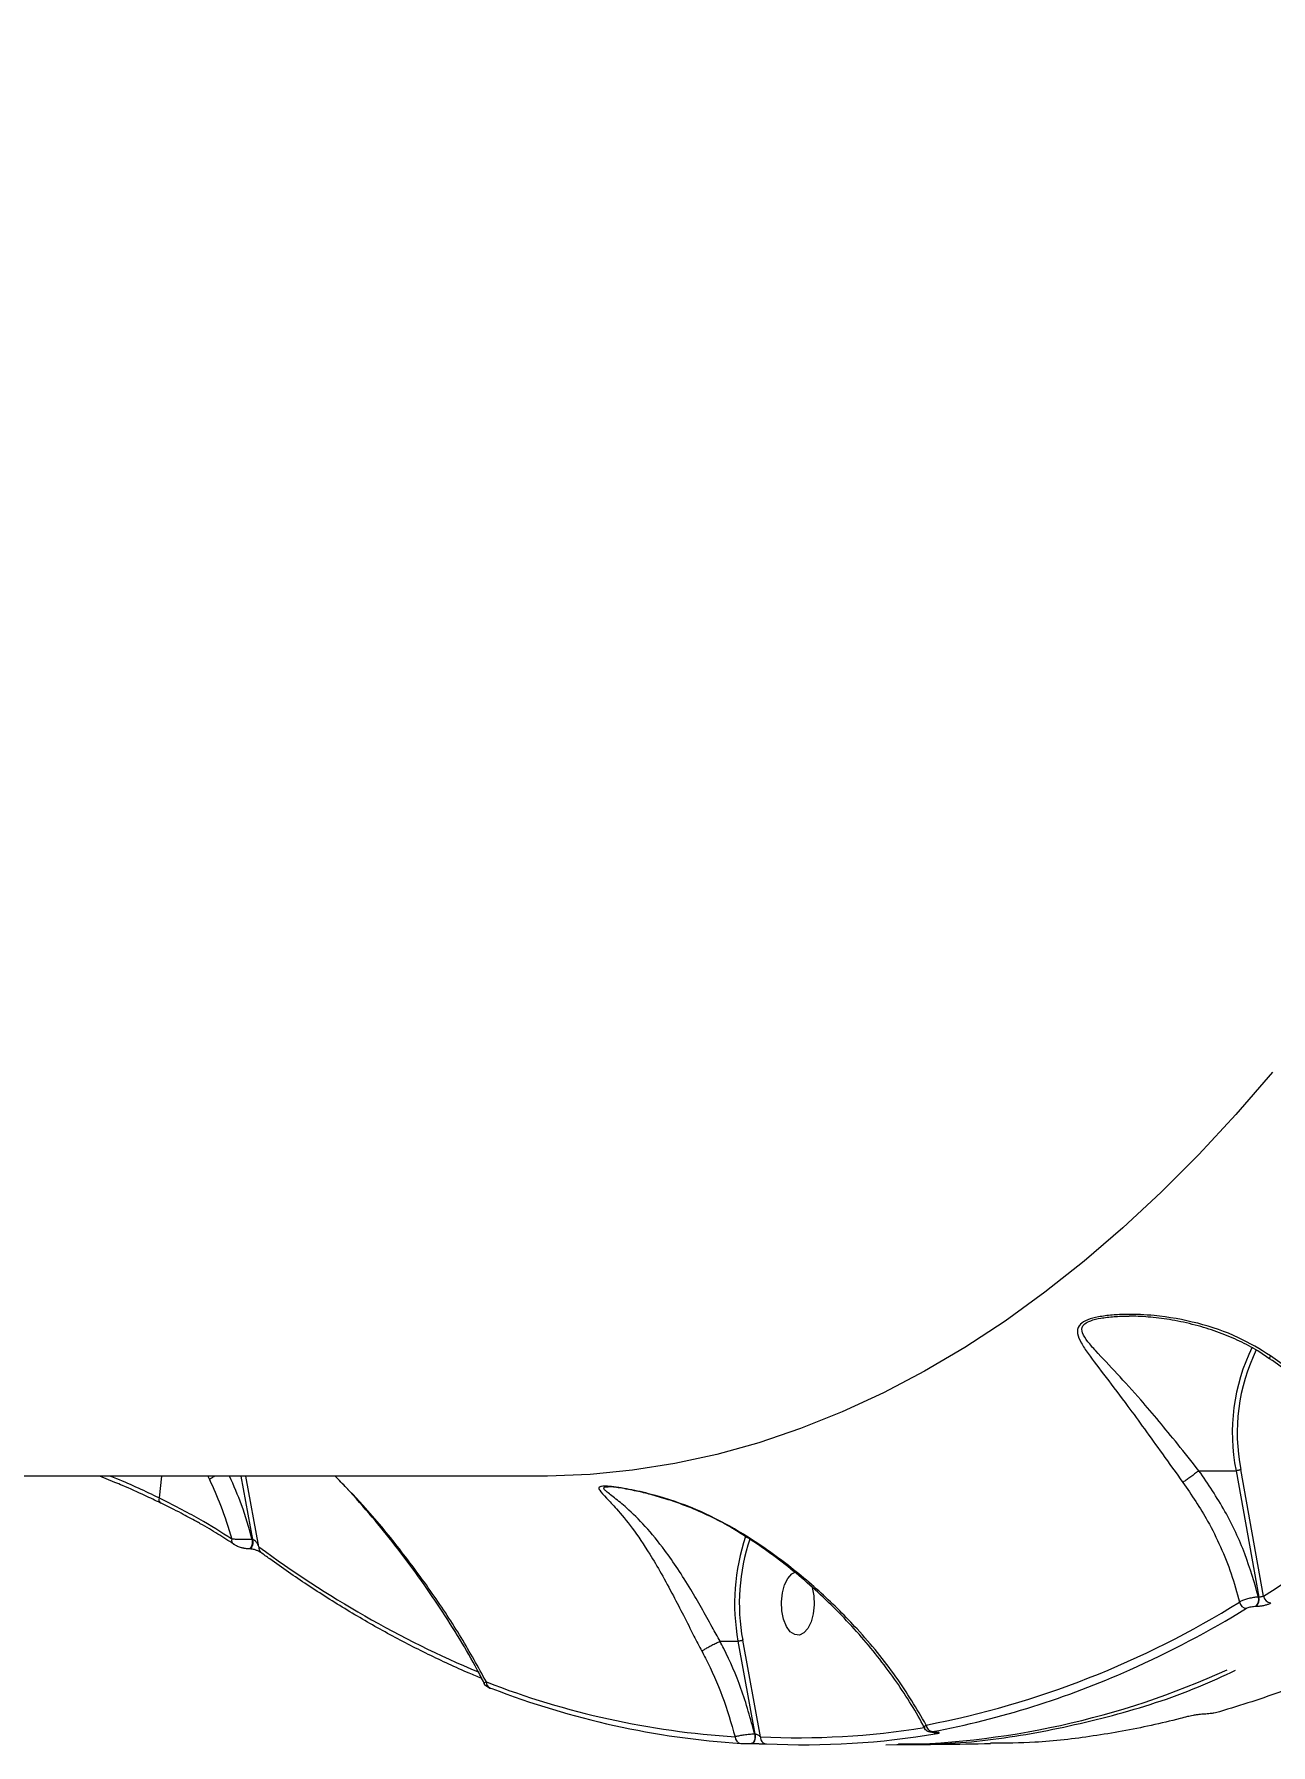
# Model space of a CAD drawing. Header units: millimetres. Extents: x -5517 to 6387, y -5295 to 6147.
# Drawn here: x 2446.6 to 2621.5, y 1077.3 to 1319.3 of the extents above; entities that cross this region are included whole.
import ezdxf

# ---------------------------------------------------------------- set-up
doc = ezdxf.new("R2010")
doc.units = ezdxf.units.MM
for name, color, linetype in [('DIKOM_ОБЪЕКТ', 7, 'Continuous'), ('DIKOM_РАЗМЕР_ЗОНА', 7, 'Continuous'), ('DIKOM_РАЗМЕР_ОБЪЕКТА', 7, 'Continuous')]:
    doc.layers.add(name, color=color, linetype=linetype)
doc.styles.add('style1', font='arial.ttf', dxfattribs={"width": 0.8})
doc.dimstyles.new('1-50', dxfattribs={"dimtxt": 300, "dimasz": 200, "dimexe": 100, "dimexo": 0, "dimgap": 100, "dimtad": 1, "dimtxsty": 'style1', "dimcen": 200, "dimclrd": 7, "dimclre": 7, "dimclrt": 7, "dimadec": 1, "dimazin": 2, "dimtfac": 1, "dimtmove": 0, "dimatfit": 2, "dimfxl": 0, "dimlwd": 25, "dimlwe": 18, "dimarcsym": 0})

# ---------------------------------------------------------------- blocks, each defined once
blk = doc.blocks.new('*D0')
at = {"layer": 'Defpoints', "color": 0, "transparency": 16777216}
for p in [(3079.07, 4135.26), (-4405.35, -2652.69), (-1397.56, -2652.69)]:
    blk.add_point(p, dxfattribs=at)
at = {"layer": 'DIKOM_РАЗМЕР_ОБЪЕКТА', "color": 7, "lineweight": 18, "transparency": 16777216}
for p, q in [((3079.07, 4135.26), (-4505.35, 4135.26)), ((-1397.56, -2652.69), (-4505.35, -2652.69))]:
    blk.add_line(p, q, dxfattribs=at)
at = {"layer": 'DIKOM_РАЗМЕР_ОБЪЕКТА', "color": 7, "lineweight": 25, "transparency": 16777216}
blk.add_line((-4405.35, 3935.26), (-4405.35, -2452.69), dxfattribs=at)
at = {"layer": 'DIKOM_РАЗМЕР_ОБЪЕКТА', "color": 7, "transparency": 16777216}
for points in [[(-4438.68, 3935.26), (-4372.02, 3935.26), (-4405.35, 4135.26)], [(-4438.68, -2452.69), (-4372.02, -2452.69), (-4405.35, -2652.69)]]:
    blk.add_solid(points, dxfattribs=at)
at = {"layer": 'DIKOM_РАЗМЕР_ОБЪЕКТА', "color": 7, "transparency": 16777216, "insert": (-4658.52, 741.29), "char_height": 300, "attachment_point": 5, "rotation": 90, "style": 'style1'}
blk.add_mtext('6800', dxfattribs=at)
blk = doc.blocks.new('*D1')
at = {"layer": 'Defpoints', "color": 0, "transparency": 16777216}
for p in [(2817.72, 6146.72), (-5067.27, -4152.08), (-1897.56, -4152.08)]:
    blk.add_point(p, dxfattribs=at)
at = {"layer": 'DIKOM_РАЗМЕР_ЗОНА', "color": 7, "lineweight": 18, "transparency": 16777216}
for p, q in [((2817.72, 6146.72), (-5167.27, 6146.72)), ((-1897.56, -4152.08), (-5167.27, -4152.08))]:
    blk.add_line(p, q, dxfattribs=at)
at = {"layer": 'DIKOM_РАЗМЕР_ЗОНА', "color": 7, "lineweight": 25, "transparency": 16777216}
blk.add_line((-5067.27, 5946.72), (-5067.27, -3952.08), dxfattribs=at)
at = {"layer": 'DIKOM_РАЗМЕР_ЗОНА', "color": 7, "transparency": 16777216}
for points in [[(-5100.61, 5946.72), (-5033.94, 5946.72), (-5067.27, 6146.72)], [(-5100.61, -3952.08), (-5033.94, -3952.08), (-5067.27, -4152.08)]]:
    blk.add_solid(points, dxfattribs=at)
at = {"layer": 'DIKOM_РАЗМЕР_ЗОНА', "color": 7, "transparency": 16777216, "insert": (-5320.45, 939.42), "char_height": 300, "attachment_point": 5, "rotation": 90, "style": 'style1'}
blk.add_mtext('10200', dxfattribs=at)
blk = doc.blocks.new('*D2')
at = {"layer": 'Defpoints', "color": 0, "transparency": 16777216}
for p in [(4491.49, 3838.97), (-2445.56, 374.31), (4491.49, -4687.8)]:
    blk.add_point(p, dxfattribs=at)
at = {"layer": 'DIKOM_РАЗМЕР_ОБЪЕКТА', "color": 7, "lineweight": 18, "transparency": 16777216}
for p, q in [((4491.49, 3838.97), (4491.49, -4787.8)), ((-2445.56, 374.31), (-2445.56, -4787.8))]:
    blk.add_line(p, q, dxfattribs=at)
at = {"layer": 'DIKOM_РАЗМЕР_ОБЪЕКТА', "color": 7, "lineweight": 25, "transparency": 16777216}
blk.add_line((-2245.56, -4687.8), (4291.49, -4687.8), dxfattribs=at)
at = {"layer": 'DIKOM_РАЗМЕР_ОБЪЕКТА', "color": 7, "transparency": 16777216}
for points in [[(-2245.56, -4654.47), (-2245.56, -4721.14), (-2445.56, -4687.8)], [(4291.49, -4654.47), (4291.49, -4721.14), (4491.49, -4687.8)]]:
    blk.add_solid(points, dxfattribs=at)
at = {"layer": 'DIKOM_РАЗМЕР_ОБЪЕКТА', "color": 7, "transparency": 16777216, "insert": (1022.97, -4434.63), "char_height": 300, "attachment_point": 5, "style": 'style1'}
blk.add_mtext('6900', dxfattribs=at)
blk = doc.blocks.new('*D3')
at = {"layer": 'Defpoints', "color": 0, "transparency": 16777216}
for p in [(6386.85, 4728.17), (-4131.44, -152.69), (6386.85, -5195.35)]:
    blk.add_point(p, dxfattribs=at)
at = {"layer": 'DIKOM_РАЗМЕР_ЗОНА', "color": 7, "lineweight": 18, "transparency": 16777216}
for p, q in [((6386.85, 4728.17), (6386.85, -5295.35)), ((-4131.44, -152.69), (-4131.44, -5295.35))]:
    blk.add_line(p, q, dxfattribs=at)
at = {"layer": 'DIKOM_РАЗМЕР_ЗОНА', "color": 7, "lineweight": 25, "transparency": 16777216}
blk.add_line((-3931.44, -5195.35), (6186.85, -5195.35), dxfattribs=at)
at = {"layer": 'DIKOM_РАЗМЕР_ЗОНА', "color": 7, "transparency": 16777216}
for points in [[(-3931.44, -5162.02), (-3931.44, -5228.69), (-4131.44, -5195.35)], [(6186.85, -5162.02), (6186.85, -5228.69), (6386.85, -5195.35)]]:
    blk.add_solid(points, dxfattribs=at)
at = {"layer": 'DIKOM_РАЗМЕР_ЗОНА', "color": 7, "transparency": 16777216, "insert": (1127.71, -4942.18), "char_height": 300, "attachment_point": 5, "style": 'style1'}
blk.add_mtext('10500', dxfattribs=at)

msp = doc.modelspace()

# ---------------------------------------------------------------- linework, layer by layer
at = {"layer": 'DIKOM_ОБЪЕКТ', "color": 7, "linetype": 'Continuous', "lineweight": 15}
for p, q in [((2611.373, 1116.081), (2616.614, 1116.081)), ((2616.614, 1116.081), (2619.84, 1098.2)), ((2620.519, 1098.325), (2617.286, 1116.245)), ((2518.233, 1115.311), (2256.125, 1115.311)), ((2458.011, 1114.426), (2455.874, 1115.311)), ((2464.618, 1115.311), (2464.247, 1112.225)), ((2471.167, 1115.311), (2471.384, 1114.838)), ((2475.834, 1115.311), (2477.494, 1106.365)), ((2478.389, 1105.324), (2476.536, 1115.311)), ((2464.43, 1111.54), (2464.442, 1111.534)), ((2477.494, 1106.365), (2477.419, 1106.365)), ((2474.802, 1105.681), (2474.822, 1105.667)), ((2477.009, 1105.026), (2476.934, 1105.026)), ((2619.462, 1096.916), (2619.509, 1096.916)), ((2619.84, 1098.2), (2619.793, 1098.2)), ((2543.62, 1091.959), (2543.613, 1091.957)), ((2543.62, 1091.959), (2546.153, 1091.959)), ((2546.153, 1091.959), (2548.559, 1078.814)), ((2549.33, 1078.437), (2546.824, 1092.123)), ((2548.046, 1077.479), (2548.031, 1077.48)), ((2548.074, 1077.479), (2548.046, 1077.479)), ((2548.074, 1077.479), (2548.06, 1077.48)), ((2548.559, 1078.814), (2548.531, 1078.814)), ((2573.852, 1079.069), (2573.899, 1079.074)), ((2573.941, 1079.069), (2573.852, 1079.069)), ((2573.988, 1079.074), (2573.899, 1079.074)), ((2573.941, 1079.069), (2573.988, 1079.074))]:
    msp.add_line(p, q, dxfattribs=at)
at = {"layer": 'DIKOM_ОБЪЕКТ', "color": 7, "linetype": 'Continuous', "lineweight": 15, "flags": 128}
for points in [[(2621.756, 1172.468), (2616.605, 1166.489), (2611.363, 1160.818), (2606.034, 1155.46), (2600.624, 1150.42), (2595.137, 1145.702), (2589.578, 1141.312), (2583.953, 1137.253), (2578.267, 1133.529), (2572.525, 1130.143), (2566.732, 1127.099), (2560.894, 1124.4), (2555.017, 1122.047), (2549.105, 1120.043), (2543.165, 1118.391), (2537.202, 1117.091), (2531.22, 1116.144), (2525.227, 1115.553), (2519.227, 1115.316), (2518.233, 1115.311)], [(2477.419, 1106.365), (2477.448, 1106.087), (2477.436, 1105.803), (2477.384, 1105.538), (2477.295, 1105.312), (2477.177, 1105.144), (2477.039, 1105.047), (2476.928, 1105.026)], [(2477.494, 1106.365), (2477.523, 1106.087), (2477.511, 1105.803), (2477.458, 1105.538), (2477.37, 1105.312), (2477.251, 1105.144), (2477.114, 1105.047), (2477.011, 1105.026)], [(2556.627, 1099.561), (2556.872, 1098.372), (2556.935, 1097.097), (2556.81, 1095.839), (2556.508, 1094.701), (2556.052, 1093.774), (2555.481, 1093.133), (2554.84, 1092.831), (2554.181, 1092.892), (2553.558, 1093.311), (2553.02, 1094.054), (2552.613, 1095.061), (2552.367, 1096.25), (2552.305, 1097.525), (2552.43, 1098.783), (2552.732, 1099.921), (2553.187, 1100.848), (2553.758, 1101.489), (2554.237, 1101.749)], [(2511.072, 1085.333), (2511.164, 1085.306), (2511.322, 1085.289)], [(2548.531, 1078.814), (2548.559, 1078.578), (2548.556, 1078.336), (2548.523, 1078.103), (2548.462, 1077.891), (2548.378, 1077.714), (2548.273, 1077.582), (2548.155, 1077.502), (2548.046, 1077.479)], [(2548.559, 1078.814), (2548.587, 1078.578), (2548.584, 1078.336), (2548.551, 1078.103), (2548.491, 1077.891), (2548.406, 1077.714), (2548.301, 1077.582), (2548.184, 1077.502), (2548.074, 1077.479)]]:
    msp.add_lwpolyline(points, dxfattribs=at)
at = {"layer": 'DIKOM_ОБЪЕКТ', "color": 7, "linetype": 'Continuous', "lineweight": 15}
for centre, radius, start, end in [((2643.761, 1121.436), 27.67, 154.03892, 191.15755), ((2643.621, 1121.436), 26.842, 154.08706, 191.15037), ((2464.84, 1112.017), 0.629, 160.62336, 229.24444), ((2529.019, 1244.541), 172.486, 302.03776, 309.89013), ((2475.264, 1106.26), 0.741, 168.34575, 231.44583), ((2575.458, 1097.275), 29.783, 161.36811, 190.28181), ((2574.709, 1097.317), 28.365, 161.28838, 190.55138), ((2479.147, 1105.127), 0.783, 165.43065, 231.08195), ((2567.711, 1225.72), 149.912, 233.4282, 247.10357), ((2548.056, 1208.307), 130.564, 280.91869, 301.93014), ((2543.131, 1218.993), 143.521, 294.0308, 301.49391), ((2618.188, 1097.71), 1.1, 191.13482, 265.7772), ((2618.5, 1097.848), 1.34, 315.90828, 15.21517), ((2618.547, 1097.848), 1.34, 315.90828, 15.21517), ((2621.618, 1098.479), 1.109, 187.97823, 265.6429), ((2566.46, 1195.303), 117.993, 270.28594, 294.49111), ((2550.876, 1200.995), 123.929, 280.60652, 294.14893), ((2511.393, 1086.108), 0.839, 173.83111, 247.49316), ((2553.192, 1195.866), 117.663, 248.75684, 266.37005), ((2554.049, 1195.2), 117.924, 248.75682, 266.36998), ((2554.614, 1190.129), 111.817, 267.29154, 279.19656), ((2573.764, 1080.159), 0.978, 183.08164, 265.48309), ((2546.649, 1078.417), 0.907, 178.62893, 265.77885), ((2550.25, 1078.357), 0.923, 175.04484, 265.33578), ((2555.471, 1189.456), 112.144, 267.29336, 279.67602), ((2574.333, 1079.727), 0.82, 232.50646, 269.06516)]:
    msp.add_arc(centre, radius, start, end, dxfattribs=at)
for points, knots in [([(2621.5, 1132.343), (2620.012, 1133.249), (2616.768, 1135.223), (2611.162, 1137.09), (2605.797, 1138.045), (2601.725, 1138.233), (2599.076, 1138.119), (2597.188, 1137.878), (2595.567, 1137.452), (2594.736, 1136.968), (2594.186, 1136.325), (2594.087, 1135.447), (2594.674, 1134.156), (2595.989, 1132.178), (2598.193, 1129.334), (2600.949, 1125.7), (2603.652, 1122.008), (2606.234, 1118.391), (2608.116, 1115.785), (2609.094, 1114.43)], [0, 0, 0, 0, 0.0790193, 0.1721797, 0.2680581, 0.3287287, 0.3610585, 0.3938996, 0.4223316, 0.4513186, 0.4599432, 0.4989917, 0.5446045, 0.5914353, 0.6876203, 0.7865805, 0.8546763, 0.9244447, 1, 1, 1, 1]), ([(2611.367, 1116.08), (2611.367, 1116.08), (2610.351, 1117.35), (2608.432, 1119.774), (2605.689, 1123.134), (2602.796, 1126.522), (2599.724, 1129.901), (2597.212, 1132.503), (2595.604, 1134.342), (2594.814, 1135.505), (2594.755, 1136.323), (2595.17, 1136.855), (2595.563, 1137.11), (2596.356, 1137.426), (2597.538, 1137.709), (2599.375, 1137.883), (2600.74, 1137.97), (2601.458, 1137.93), (2601.492, 1137.928)], [0, 0, 0, 0, 0.0000487, 0.1133029, 0.2166032, 0.3224099, 0.4686041, 0.6185434, 0.6864082, 0.7554102, 0.810442, 0.8222937, 0.8529345, 0.8621132, 0.9020789, 0.9492767, 0.9975907, 1, 1, 1, 1]), ([(2621.335, 1131.924), (2620.791, 1132.301), (2619.445, 1133.231), (2617.085, 1134.457), (2614.265, 1135.653), (2611.2, 1136.626), (2608.053, 1137.346), (2604.988, 1137.773), (2602.817, 1137.94), (2601.69, 1137.923), (2601.491, 1137.92)], [0, 0, 0, 0, 0.09342, 0.2307096, 0.3758409, 0.5279253, 0.6875487, 0.8344251, 0.9706784, 1, 1, 1, 1]), ([(2621.5, 1132.343), (2621.479, 1132.303), (2621.418, 1132.186), (2621.343, 1132.018), (2621.354, 1131.98), (2621.361, 1131.958)], [0, 0, 0, 0, 0.1839973, 0.5345029, 1, 1, 1, 1]), ([(2638.857, 1112.79), (2638.65, 1113.194), (2637.971, 1114.519), (2636.545, 1116.754), (2634.601, 1119.472), (2632.407, 1122.134), (2630.009, 1124.707), (2627.427, 1127.172), (2624.671, 1129.49), (2622.634, 1131.082), (2621.484, 1131.848), (2621.348, 1131.939)], [0, 0, 0, 0, 0.0580745, 0.1906336, 0.3234518, 0.4565305, 0.5895531, 0.7209867, 0.8519153, 0.9823809, 1, 1, 1, 1]), ([(2639.042, 1113.461), (2637.967, 1115.267), (2635.786, 1118.931), (2631.486, 1123.95), (2626.723, 1128.512), (2623.255, 1131.057), (2621.5, 1132.343)], [0, 0, 0, 0, 0.2625643, 0.5326632, 0.7636476, 1, 1, 1, 1]), ([(2611.367, 1116.08), (2611.212, 1115.962), (2610.9, 1115.725), (2610.347, 1115.317), (2609.808, 1114.927), (2609.408, 1114.645), (2609.19, 1114.495), (2609.113, 1114.444), (2609.094, 1114.43)], [0, 0, 0, 0, 0.2126934, 0.4253938, 0.6380925, 0.8507825, 0.9618969, 1, 1, 1, 1]), ([(2611.373, 1116.081), (2611.372, 1116.081), (2611.37, 1116.081), (2611.368, 1116.08), (2611.367, 1116.08)], [0, 0, 0, 0, 0.6167786, 1, 1, 1, 1]), ([(2619.793, 1098.2), (2619.205, 1100.244), (2618.015, 1104.384), (2615.179, 1110.453), (2612.65, 1114.194), (2611.373, 1116.081)], [0, 0, 0, 0, 0.3257305, 0.6596827, 1, 1, 1, 1]), ([(2617.286, 1116.245), (2617.276, 1116.239), (2617.258, 1116.227), (2617.199, 1116.197), (2617.096, 1116.157), (2616.937, 1116.115), (2616.767, 1116.087), (2616.665, 1116.083), (2616.614, 1116.081)], [0, 0, 0, 0, 0.0702587, 0.1413832, 0.35602, 0.5706622, 0.7852809, 1, 1, 1, 1]), ([(2464.247, 1112.225), (2462.338, 1113.147), (2460.145, 1114.207), (2457.636, 1115.184), (2457.311, 1115.311)], [0, 0, 0, 0, 0.8704299, 1, 1, 1, 1]), ([(2464.425, 1111.531), (2463.711, 1111.877), (2462.003, 1112.703), (2459.844, 1113.673), (2458.368, 1114.279), (2458.011, 1114.426)], [0, 0, 0, 0, 0.3520228, 0.8431468, 1, 1, 1, 1]), ([(2472.195, 1115.311), (2472.179, 1115.304), (2471.968, 1115.198), (2471.698, 1115.04), (2471.473, 1114.899), (2471.396, 1114.847), (2471.384, 1114.838)], [0, 0, 0, 0, 0.0430261, 0.6006119, 0.9379554, 1, 1, 1, 1]), ([(2471.384, 1114.838), (2471.93, 1113.633), (2473.179, 1110.871), (2474.048, 1108.018), (2474.538, 1106.41)], [0, 0, 0, 0, 0.436569, 1, 1, 1, 1]), ([(2477.419, 1106.365), (2476.962, 1108.001), (2476.118, 1111.031), (2474.827, 1113.963), (2474.233, 1115.311)], [0, 0, 0, 0, 0.5400445, 1, 1, 1, 1]), ([(2510.559, 1086.198), (2509.402, 1088.298), (2507.088, 1092.499), (2502.953, 1098.789), (2498.319, 1105.03), (2493.776, 1110.6), (2490.503, 1113.943), (2489.164, 1115.311)], [0, 0, 0, 0, 0.2104817, 0.4209716, 0.6359983, 0.8510023, 1, 1, 1, 1]), ([(2510.254, 1086.006), (2509.931, 1086.647), (2508.879, 1088.731), (2506.812, 1092.279), (2504.054, 1096.668), (2500.982, 1101.116), (2497.768, 1105.422), (2494.357, 1109.613), (2491.541, 1112.867), (2489.709, 1114.757), (2489.172, 1115.311)], [0, 0, 0, 0, 0.0637966, 0.2074333, 0.3543177, 0.50441, 0.6577064, 0.7946505, 0.9398195, 1, 1, 1, 1]), ([(2545.681, 1107.854), (2543.871, 1108.823), (2540.203, 1110.789), (2535.212, 1112.434), (2531.648, 1113.289), (2529.614, 1113.659), (2528.206, 1113.849), (2527.122, 1113.906), (2526.466, 1113.795), (2526.452, 1113.557), (2526.719, 1113.078), (2527.503, 1112.275), (2529.112, 1110.575), (2531.186, 1108.049), (2533.338, 1104.877), (2535.302, 1101.555), (2536.893, 1098.624), (2538.443, 1095.623), (2539.787, 1092.963), (2540.667, 1091.267), (2541.036, 1090.556)], [0, 0, 0, 0, 0.0952085, 0.1929562, 0.2448001, 0.2710693, 0.2981694, 0.3242905, 0.3503875, 0.3910747, 0.4019425, 0.4719634, 0.5438086, 0.6393957, 0.737851, 0.7988539, 0.8613643, 0.9113742, 0.962837, 1, 1, 1, 1]), ([(2543.613, 1091.957), (2543.613, 1091.958), (2543.263, 1092.626), (2542.357, 1094.207), (2540.99, 1096.695), (2539.359, 1099.496), (2537.631, 1102.245), (2535.474, 1105.339), (2533.006, 1108.319), (2530.628, 1110.678), (2528.617, 1112.287), (2527.636, 1113.044), (2527.169, 1113.503), (2527.106, 1113.712), (2527.386, 1113.827), (2527.75, 1113.806), (2527.789, 1113.804)], [0, 0, 0, 0, 0.0000333, 0.0533972, 0.1277318, 0.2021463, 0.2941247, 0.3862199, 0.531654, 0.6773078, 0.7825149, 0.8873259, 0.9029904, 0.9602969, 0.9957531, 1, 1, 1, 1]), ([(2530.657, 1113.428), (2530.551, 1113.45), (2530.029, 1113.556), (2529.224, 1113.676), (2528.398, 1113.779), (2527.904, 1113.81), (2527.809, 1113.808), (2527.789, 1113.808)], [0, 0, 0, 0, 0.0873226, 0.4314304, 0.7138054, 0.9385498, 1, 1, 1, 1]), ([(2545.633, 1107.761), (2545.548, 1107.816), (2544.566, 1108.457), (2542.522, 1109.492), (2539.49, 1110.863), (2536.552, 1111.92), (2533.966, 1112.684), (2532.067, 1113.154), (2531.041, 1113.353), (2530.657, 1113.428)], [0, 0, 0, 0, 0.018635, 0.2148861, 0.4189747, 0.630804, 0.7913772, 0.9218602, 1, 1, 1, 1]), ([(2609.094, 1114.43), (2610.319, 1112.633), (2612.315, 1109.706), (2614.466, 1105.307), (2616.011, 1101.477), (2616.739, 1098.84), (2617.109, 1097.498)], [0, 0, 0, 0, 0.3422183, 0.5572673, 0.7746032, 1, 1, 1, 1]), ([(2474.538, 1106.41), (2473.062, 1107.359), (2470.074, 1109.282), (2466.205, 1111.236), (2464.247, 1112.225)], [0, 0, 0, 0, 0.4937695, 1, 1, 1, 1]), ([(2469.551, 1108.877), (2468.836, 1109.27), (2467.231, 1110.151), (2465.498, 1111.041), (2464.453, 1111.53), (2464.443, 1111.535)], [0, 0, 0, 0, 0.4429108, 0.9946746, 1, 1, 1, 1]), ([(2474.806, 1105.687), (2474.805, 1105.687), (2474.114, 1106.158), (2472.586, 1107.126), (2470.818, 1108.193), (2469.731, 1108.78), (2469.551, 1108.877)], [0, 0, 0, 0, 0.0004703, 0.4546737, 0.9097166, 1, 1, 1, 1]), ([(2477.419, 1106.365), (2477.225, 1106.359), (2476.837, 1106.346), (2476.17, 1106.344), (2475.511, 1106.354), (2474.934, 1106.376), (2474.662, 1106.399), (2474.538, 1106.41)], [0, 0, 0, 0, 0.1951351, 0.3899035, 0.5934491, 0.8140549, 1, 1, 1, 1]), ([(2478.389, 1105.324), (2478.337, 1105.432), (2478.226, 1105.659), (2478.023, 1105.961), (2477.818, 1106.193), (2477.664, 1106.311), (2477.56, 1106.358), (2477.516, 1106.363), (2477.494, 1106.365)], [0, 0, 0, 0, 0.2759454, 0.5812239, 0.7840793, 0.9045819, 0.9531511, 1, 1, 1, 1]), ([(2572.56, 1079.644), (2572.474, 1079.819), (2571.854, 1081.074), (2570.446, 1083.409), (2568.329, 1086.629), (2565.938, 1089.819), (2563.317, 1092.957), (2560.496, 1095.993), (2557.517, 1098.877), (2554.435, 1101.567), (2551.271, 1104.035), (2548.346, 1106.107), (2546.429, 1107.27), (2545.63, 1107.755)], [0, 0, 0, 0, 0.0168037, 0.1206189, 0.2249323, 0.3297338, 0.4349779, 0.5404513, 0.6430315, 0.7429636, 0.8397621, 0.9332295, 1, 1, 1, 1]), ([(2545.681, 1107.854), (2545.67, 1107.834), (2545.637, 1107.774), (2545.635, 1107.765), (2545.633, 1107.759)], [0, 0, 0, 0, 0.3316849, 1, 1, 1, 1]), ([(2572.787, 1080.106), (2571.439, 1082.395), (2569.402, 1085.856), (2565.927, 1090.364), (2562.491, 1094.357), (2558.002, 1098.842), (2553.186, 1102.823), (2549.015, 1105.8), (2546.792, 1107.169), (2545.681, 1107.854)], [0, 0, 0, 0, 0.2227151, 0.3367346, 0.4507483, 0.6310032, 0.8132771, 0.9066451, 1, 1, 1, 1]), ([(2476.229, 1105.113), (2476.079, 1105.147), (2475.719, 1105.229), (2475.231, 1105.416), (2474.959, 1105.598), (2474.833, 1105.683)], [0, 0, 0, 0, 0.2747348, 0.6627278, 1, 1, 1, 1]), ([(2476.927, 1105.035), (2476.737, 1105.037), (2476.503, 1105.041), (2476.272, 1105.102), (2476.229, 1105.113)], [0, 0, 0, 0, 0.8131485, 1, 1, 1, 1]), ([(2477.492, 1104.968), (2477.47, 1104.973), (2477.368, 1104.997), (2477.206, 1105.017), (2477.061, 1105.027), (2477.019, 1105.026), (2477.012, 1105.026)], [0, 0, 0, 0, 0.1320138, 0.5878788, 0.9382624, 1, 1, 1, 1]), ([(2478.649, 1104.521), (2478.647, 1104.523), (2478.627, 1104.539), (2478.463, 1104.642), (2478.171, 1104.774), (2477.811, 1104.9), (2477.576, 1104.95), (2477.492, 1104.968)], [0, 0, 0, 0, 0.0301373, 0.2609907, 0.5741036, 0.8480168, 1, 1, 1, 1]), ([(2509.905, 1086.688), (2509.313, 1086.933), (2506.781, 1087.981), (2502.333, 1090.053), (2496.581, 1093.021), (2490.874, 1096.302), (2485.314, 1099.823), (2481.252, 1102.624), (2479.074, 1104.212), (2478.655, 1104.517)], [0, 0, 0, 0, 0.0556279, 0.2380839, 0.4205789, 0.6031265, 0.7857244, 0.9588057, 1, 1, 1, 1]), ([(2619.793, 1098.2), (2619.661, 1098.192), (2619.331, 1098.172), (2618.733, 1098.076), (2618.08, 1097.915), (2617.495, 1097.713), (2617.238, 1097.57), (2617.109, 1097.498)], [0, 0, 0, 0, 0.1423949, 0.3572725, 0.5716683, 0.7857493, 1, 1, 1, 1]), ([(2618.107, 1096.614), (2618.172, 1096.647), (2618.302, 1096.715), (2618.598, 1096.806), (2618.927, 1096.874), (2619.229, 1096.911), (2619.396, 1096.915), (2619.462, 1096.916)], [0, 0, 0, 0, 0.2143367, 0.4284567, 0.6429269, 0.8577394, 1, 1, 1, 1]), ([(2619.509, 1096.916), (2619.608, 1096.918), (2619.855, 1096.924), (2620.305, 1096.978), (2620.799, 1097.081), (2621.242, 1097.218), (2621.436, 1097.321), (2621.533, 1097.373)], [0, 0, 0, 0, 0.1407877, 0.3553078, 0.5700432, 0.7849742, 1, 1, 1, 1]), ([(2620.519, 1098.325), (2620.486, 1098.311), (2620.42, 1098.282), (2620.271, 1098.245), (2620.106, 1098.217), (2619.955, 1098.202), (2619.873, 1098.201), (2619.84, 1098.2)], [0, 0, 0, 0, 0.2150808, 0.4300328, 0.6447964, 0.8592256, 1, 1, 1, 1]), ([(2541.036, 1090.556), (2541.047, 1090.565), (2541.14, 1090.633), (2541.391, 1090.798), (2541.88, 1091.085), (2542.465, 1091.402), (2543.078, 1091.713), (2543.435, 1091.876), (2543.613, 1091.957)], [0, 0, 0, 0, 0.0259691, 0.2095975, 0.4071938, 0.6047899, 0.802404, 1, 1, 1, 1]), ([(2548.531, 1078.814), (2547.937, 1080.981), (2546.81, 1085.091), (2544.91, 1089.438), (2543.796, 1091.615), (2543.62, 1091.959)], [0, 0, 0, 0, 0.4843394, 0.9185192, 1, 1, 1, 1]), ([(2546.824, 1092.123), (2546.817, 1092.119), (2546.798, 1092.107), (2546.741, 1092.076), (2546.635, 1092.034), (2546.475, 1091.992), (2546.305, 1091.964), (2546.204, 1091.96), (2546.153, 1091.959)], [0, 0, 0, 0, 0.0536258, 0.1414717, 0.3560407, 0.5707438, 0.78534, 1, 1, 1, 1]), ([(2541.036, 1090.556), (2541.209, 1090.225), (2542.294, 1088.146), (2544.087, 1084.136), (2545.183, 1080.363), (2545.742, 1078.439)], [0, 0, 0, 0, 0.0849889, 0.5334671, 1, 1, 1, 1]), ([(2568.871, 1077.473), (2570.769, 1077.442), (2576.779, 1077.341), (2586.894, 1078.596), (2599.151, 1081.285), (2609.058, 1084.399), (2614.808, 1087.049), (2616.559, 1087.856)], [0, 0, 0, 0, 0.1184015, 0.3748, 0.6314064, 0.8878055, 1, 1, 1, 1]), ([(2631.282, 1088.278), (2628.65, 1087.129), (2623.019, 1084.671), (2617.319, 1082.915), (2614.283, 1081.98)], [0, 0, 0, 0, 0.4674652, 1, 1, 1, 1]), ([(2510.559, 1086.198), (2510.427, 1086.154), (2510.204, 1086.079), (2510.235, 1086.025), (2510.247, 1086.003)], [0, 0, 0, 0, 0.5934679, 1, 1, 1, 1]), ([(2511.081, 1085.348), (2510.975, 1085.383), (2510.775, 1085.449), (2510.529, 1085.614), (2510.315, 1085.805), (2510.248, 1085.956), (2510.229, 1085.999)], [0, 0, 0, 0, 0.3370736, 0.6423479, 0.8968342, 1, 1, 1, 1]), ([(2612.063, 1081.636), (2612.031, 1081.635), (2611.882, 1081.628), (2611.55, 1081.602), (2611.058, 1081.545), (2610.36, 1081.438), (2609.981, 1081.349), (2609.73, 1081.289)], [0, 0, 0, 0, 0.0349452, 0.1620429, 0.3362756, 0.5591818, 1, 1, 1, 1]), ([(2614.283, 1081.98), (2614.042, 1081.919), (2613.684, 1081.829), (2613.02, 1081.724), (2612.554, 1081.669), (2612.237, 1081.645), (2612.093, 1081.638), (2612.063, 1081.636)], [0, 0, 0, 0, 0.4456089, 0.662329, 0.836479, 0.9657421, 1, 1, 1, 1]), ([(2572.787, 1080.106), (2572.769, 1080.091), (2572.644, 1079.989), (2572.507, 1079.819), (2572.544, 1079.697), (2572.56, 1079.644)], [0, 0, 0, 0, 0.0878135, 0.6018528, 1, 1, 1, 1]), ([(2573.855, 1079.07), (2573.84, 1079.07), (2573.694, 1079.068), (2573.5, 1079.078), (2573.271, 1079.105), (2573.026, 1079.182), (2572.799, 1079.324), (2572.626, 1079.486), (2572.575, 1079.616), (2572.563, 1079.647)], [0, 0, 0, 0, 0.0278756, 0.271109, 0.4682541, 0.6031098, 0.7572753, 0.9431216, 1, 1, 1, 1]), ([(2573.899, 1079.074), (2573.824, 1079.075), (2573.672, 1079.076), (2573.533, 1079.09), (2573.469, 1079.111), (2573.498, 1079.14), (2573.594, 1079.166), (2573.675, 1079.181), (2573.687, 1079.184)], [0, 0, 0, 0, 0.1673181, 0.3344412, 0.5091042, 0.7130707, 0.9576916, 1, 1, 1, 1]), ([(2609.73, 1081.289), (2609.39, 1081.2), (2607.689, 1080.752), (2603.257, 1079.698), (2596.413, 1078.474), (2588.832, 1077.577), (2583.987, 1077.54), (2581.893, 1077.523)], [0, 0, 0, 0, 0.0368874, 0.184438, 0.4795798, 0.7751497, 1, 1, 1, 1]), ([(2548.531, 1078.814), (2548.443, 1078.811), (2548.15, 1078.799), (2547.568, 1078.753), (2546.843, 1078.665), (2546.177, 1078.554), (2545.887, 1078.477), (2545.742, 1078.439)], [0, 0, 0, 0, 0.0942646, 0.3122868, 0.5411959, 0.7714247, 1, 1, 1, 1]), ([(2546.583, 1077.513), (2546.661, 1077.509), (2546.816, 1077.501), (2547.163, 1077.49), (2547.538, 1077.483), (2547.838, 1077.48), (2547.987, 1077.48), (2548.031, 1077.48)], [0, 0, 0, 0, 0.2336796, 0.4673288, 0.6955637, 0.9087314, 1, 1, 1, 1]), ([(2548.06, 1077.48), (2548.126, 1077.48), (2548.344, 1077.479), (2548.779, 1077.475), (2549.324, 1077.465), (2549.832, 1077.452), (2550.061, 1077.442), (2550.175, 1077.437)], [0, 0, 0, 0, 0.0931397, 0.3038852, 0.5302173, 0.7651884, 1, 1, 1, 1]), ([(2549.33, 1078.437), (2549.285, 1078.481), (2549.197, 1078.567), (2549.014, 1078.683), (2548.834, 1078.763), (2548.703, 1078.799), (2548.621, 1078.812), (2548.582, 1078.814), (2548.559, 1078.814)], [0, 0, 0, 0, 0.2684885, 0.5228361, 0.7425945, 0.8690964, 0.9241889, 1, 1, 1, 1]), ([(2581.895, 1077.446), (2579.567, 1077.4), (2575.225, 1077.316), (2570.885, 1077.321), (2568.871, 1077.323)], [0, 0, 0, 0, 0.5359973, 1, 1, 1, 1]), ([(2574.327, 1079.055), (2574.327, 1079.055), (2574.335, 1079.054), (2574.3, 1079.059), (2574.208, 1079.065), (2574.049, 1079.071), (2573.897, 1079.068), (2573.838, 1079.067)], [0, 0, 0, 0, 0.0030028, 0.1908246, 0.4376871, 0.7827246, 1, 1, 1, 1]), ([(2574.32, 1078.908), (2574.337, 1078.911), (2574.463, 1078.933), (2574.615, 1078.971), (2574.656, 1079.016), (2574.553, 1079.048), (2574.338, 1079.069), (2574.105, 1079.072), (2573.988, 1079.074)], [0, 0, 0, 0, 0.0392463, 0.2872507, 0.4951846, 0.6710153, 0.8352988, 1, 1, 1, 1])]:
    msp.add_open_spline(points, degree=3, knots=knots, dxfattribs=at)

# ---------------------------------------------------------------- dimensions: what is measured, and where the dimension line sits
at = {"layer": 'DIKOM_РАЗМЕР_ЗОНА'}
dim = msp.add_linear_dim(base=(-5067.273, -4152.084), p1=(2817.721, 6146.719), p2=(-1897.558, -4152.084), angle=90, text='10200', dimstyle='1-50', dxfattribs=at)
dim.commit()
dim.dimension.update_dxf_attribs({"geometry": '*D1', "text_midpoint": (-5067.273, 939.42), "dimtype": 160})
dim = msp.add_linear_dim(base=(6386.855, -5195.352), p1=(-4131.439, -152.689), p2=(6386.855, 4728.173), text='10500', dimstyle='1-50', dxfattribs=at)
dim.commit()
dim.dimension.update_dxf_attribs({"geometry": '*D3', "text_midpoint": (1127.708, -5195.352), "dimtype": 160})
at = {"layer": 'DIKOM_РАЗМЕР_ОБЪЕКТА'}
dim = msp.add_linear_dim(base=(-4405.349, -2652.689), p1=(3079.071, 4135.263), p2=(-1397.558, -2652.689), angle=90, text='6800', dimstyle='1-50', dxfattribs=at)
dim.commit()
dim.dimension.update_dxf_attribs({"geometry": '*D0', "text_midpoint": (-4405.349, 741.287), "dimtype": 160})
dim = msp.add_linear_dim(base=(4491.49, -4687.804), p1=(-2445.558, 374.311), p2=(4491.49, 3838.967), text='6900', dimstyle='1-50', dxfattribs=at)
dim.commit()
dim.dimension.update_dxf_attribs({"geometry": '*D2', "text_midpoint": (1022.966, -4687.804), "dimtype": 160})

doc.saveas('drawing.dxf')
